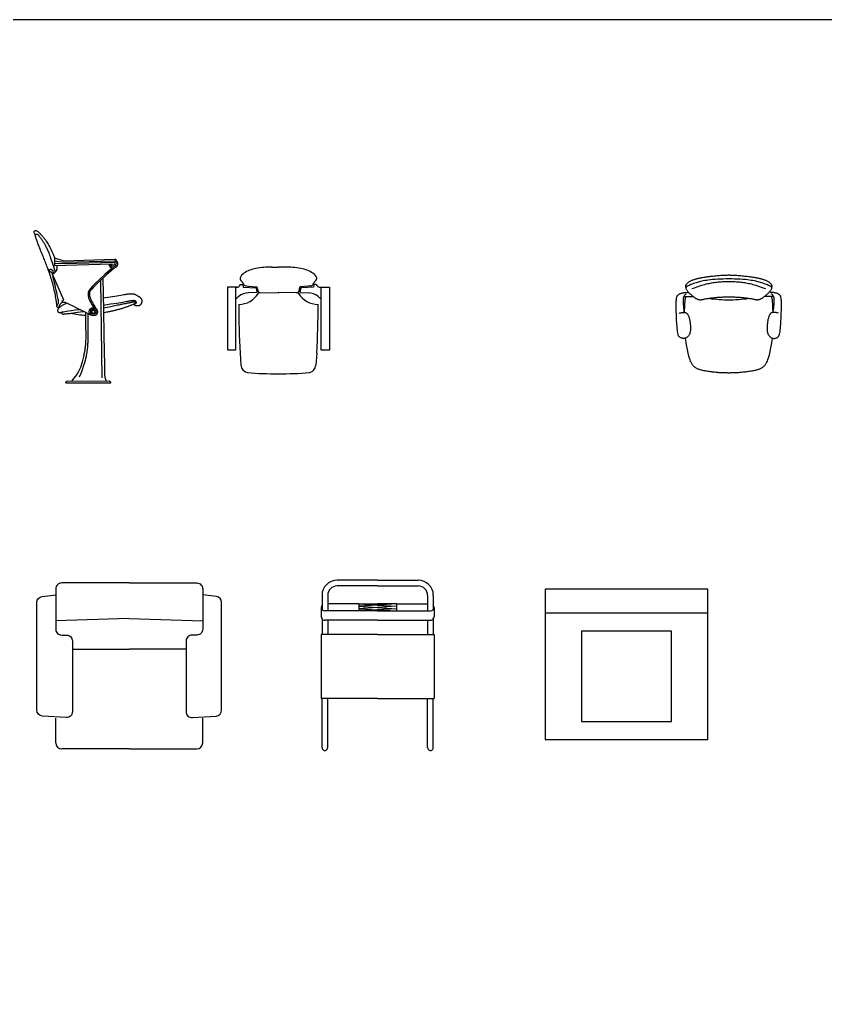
# Model space of a CAD drawing. Header units: millimetres. Extents: x 2198.5 to 2287.8, y 1208.8 to 1298.1.
# Drawn here: x 2210.66 to 2215.14, y 1224.3 to 1229.76 of the extents above; entities that cross this region are included whole.
import ezdxf

# ---------------------------------------------------------------- set-up
doc = ezdxf.new("R2010")
doc.units = ezdxf.units.MM
for name, color, linetype in [('10-EQUI-COCI', 7, 'Continuous'), ('10-MUEBLES', 7, 'Continuous'), ('CAPA1', 1, 'Continuous')]:
    doc.layers.add(name, color=color, linetype=linetype)

# ---------------------------------------------------------------- blocks, each defined once
blk = doc.blocks.new('MHPLN051')
for p, q in [((0, -0.15), (-0.31, -0.16)), ((0, -0.15), (0.31, -0.16)), ((-0.24, -0.28), (0, -0.28)), ((0.24, -0.28), (0, -0.28)), ((-0.31, -0.675), (-0.31, -0.57)), ((0.31, -0.675), (0.31, -0.57)), ((0, -0.7), (-0.285, -0.7)), ((0, -0.7), (0.285, -0.7))]:
    blk.add_line(p, q)
for points in [[(0, 0), (-0.285, 0, 0.414214), (-0.31, -0.025), (-0.31, -0.195, 0.414214), (-0.285, -0.22), (-0.265, -0.22, -0.414214), (-0.24, -0.245), (-0.24, -0.5433, -0.433848), (-0.2667, -0.5682), (-0.3667, -0.5616, -0.394848), (-0.39, -0.5366), (-0.39, -0.0821, -0.378242), (-0.3681, -0.0573), (-0.31, -0.05)], [(0, 0), (0.285, 0, -0.414214), (0.31, -0.025), (0.31, -0.195, -0.414214), (0.285, -0.22), (0.265, -0.22, 0.414214), (0.24, -0.245), (0.24, -0.5433, 0.433848), (0.2667, -0.5682), (0.3667, -0.5616, 0.394848), (0.39, -0.5366), (0.39, -0.0821, 0.378242), (0.3681, -0.0573), (0.31, -0.05)]]:
    blk.add_lwpolyline(points, format="xyb")
for centre, start, end in [((-0.285, -0.675), 180, 270), ((0.285, -0.675), 270, 0)]:
    blk.add_arc(centre, 0.025, start, end)
blk = doc.blocks.new('EDPLS013')
at = {"color": 0, "linetype": 'ByBlock'}
for p, q in [((0.635, 0.6858), (0, 0.6858)), ((0, 0.6858), (0, 0)), ((0.1016, 0.6858), (0.1016, 0)), ((0.635, 0), (0.635, 0.6858)), ((0.1778, 0.5334), (0.1778, 0.1524)), ((0.5588, 0.5334), (0.1778, 0.5334)), ((0.5588, 0.1524), (0.5588, 0.5334)), ((0.1778, 0.1524), (0.5588, 0.1524)), ((0, 0), (0.635, 0))]:
    blk.add_line(p, q, dxfattribs=at)
blk = doc.blocks.new('MHPLN048')
at = {"color": 0}
for p, q in [((0.0522, 0.235), (0.0941, 0.235)), ((0.0522, 0.2111), (0.0885, 0.2111)), ((0.0885, 0.0797), (0.0885, 0.2111)), ((0.0885, 0.2111), (0.1179, 0.2111)), ((0.0941, 0.235), (0.1124, 0.235)), ((0.1032, 0.2382), (0.1422, 0.2382)), ((0.1179, 0), (0.1179, 0.2235)), ((0.1513, 0.235), (0.2168, 0.235)), ((0.1569, 0.2111), (0.1569, 0.2235)), ((0.1569, 0), (0.1569, 0.2111)), ((0.1569, 0.2111), (0.2168, 0.2111)), ((0.2168, 0.2382), (0.4871, 0.2382)), ((0.2168, 0.235), (0.2168, 0.2382)), ((0.2168, 0.2111), (0.2168, 0.235)), ((0.2168, 0), (0.2168, 0.2111)), ((0.4871, 0.235), (0.4871, 0.2382)), ((0.6952, 0.235), (0.4871, 0.235)), ((0.4871, 0.2111), (0.4871, 0.235)), ((0.4871, 0), (0.4871, 0.2111)), ((0.6952, 0.2111), (0.4871, 0.2111)), ((-0.0116, 0), (-0.0116, 0.1713)), ((0.0123, 0), (0.0123, 0.1713)), ((0.0885, 0.0797), (0.0885, 0)), ((0.0885, 0.0797), (0.0934, 0)), ((0.0885, 0.0797), (0.1179, 0.0797)), ((0.0934, 0), (0.0983, 0.0797)), ((0.0983, 0.0797), (0.1033, 0)), ((0.1033, 0), (0.1084, 0.0797)), ((0.1084, 0.0797), (0.1132, 0)), ((0.1132, 0), (0.1179, 0.0797)), ((-0.0116, 0), (-0.0116, -0.1713)), ((0.0123, 0), (0.0123, -0.1713)), ((0.0885, -0.0797), (0.0934, 0)), ((0.0885, -0.0797), (0.0885, 0)), ((0.0934, 0), (0.0983, -0.0797)), ((0.0983, -0.0797), (0.1033, 0)), ((0.1033, 0), (0.1084, -0.0797)), ((0.1084, -0.0797), (0.1132, 0)), ((0.1132, 0), (0.1179, -0.0797)), ((0.1569, 0), (0.1569, -0.2111)), ((0.2168, 0), (0.2168, -0.2111)), ((0.4871, 0), (0.4871, -0.2111)), ((0.1179, 0), (0.1179, -0.2235)), ((0.0885, -0.0797), (0.1179, -0.0797)), ((0.0885, -0.0797), (0.0885, -0.2111)), ((0.0522, -0.2111), (0.0885, -0.2111)), ((0.0522, -0.235), (0.0941, -0.235)), ((0.0885, -0.2111), (0.1179, -0.2111)), ((0.0941, -0.235), (0.1124, -0.235)), ((0.1032, -0.2382), (0.1422, -0.2382)), ((0.1513, -0.235), (0.2168, -0.235)), ((0.1569, -0.2111), (0.1569, -0.2235)), ((0.1569, -0.2111), (0.2168, -0.2111)), ((0.2168, -0.2111), (0.2168, -0.235)), ((0.2168, -0.235), (0.2168, -0.2382)), ((0.2168, -0.2382), (0.4871, -0.2382)), ((0.4871, -0.2111), (0.4871, -0.235)), ((0.6952, -0.2111), (0.4871, -0.2111)), ((0.4871, -0.235), (0.4871, -0.2382)), ((0.6952, -0.235), (0.4871, -0.235))]:
    blk.add_line(p, q, dxfattribs=at)
for centre, radius, start, end in [((0.0522, 0.1713), 0.0637, 90, 180), ((0.0522, 0.1713), 0.0398, 90, 180), ((0.1032, 0.2235), 0.0147, 90, 128.4704), ((0.1032, 0.2235), 0.0147, 360, 90), ((0.1422, 0.2235), 0.0147, 51.5296, 90), ((0.1422, 0.2235), 0.0147, 360, 51.5296), ((0.6952, 0.2231), 0.0119, 270, 90), ((0.0522, -0.1713), 0.0637, 180, 270), ((0.0522, -0.1713), 0.0398, 180, 270), ((0.1032, -0.2235), 0.0147, 231.5296, 270), ((0.1032, -0.2235), 0.0147, 270, 0), ((0.1422, -0.2235), 0.0147, 270, 308.4704), ((0.1422, -0.2235), 0.0147, 308.4704, 0), ((0.6952, -0.2231), 0.0119, 270, 90)]:
    blk.add_arc(centre, radius, start, end, dxfattribs=at)
blk = doc.blocks.new('257B')
at = {"layer": 'CAPA1', "color": 7}
for p, q in [((-0.01, -34.83), (0, 0)), ((0, 0), (4.71, 0)), ((4.71, 0), (4.71, -34.83)), ((4.71, -34.83), (-0.01, -34.83))]:
    blk.add_line(p, q, dxfattribs=at)
blk = doc.blocks.new('A$C6F8367C4')
for p, q in [((-24.31, 14.08), (-20.68, 14.08)), ((-17.05, 14.08), (-20.68, 14.08)), ((-49.05, 3.01), (-49.05, -31.81)), ((-44.33, 3.01), (-49.05, 3.01)), ((-44.32, -31.81), (-44.33, 3.01)), ((-43.83, 3.01), (-44.33, 2.98)), ((-41.71, 4.48), (-40.37, 4.55)), ((-40.37, 4.55), (-40.19, 2.97)), ((-40.19, 2.97), (-33.06, 2.6)), ((-38.36, 3.76), (-37.22, 3.64)), ((-32.65, 0.16), (-37.26, -0.12)), ((-37.22, 3.64), (-32.84, 3.2)), ((-33.06, 2.6), (-32.65, 0.16)), ((-32.94, 1.94), (-32.18, 1.94)), ((-32.82, 1.16), (-32.03, 1.16)), ((-32.22, 2.16), (-32.08, 1.41)), ((-32.08, 1.41), (-31.92, 0.72)), ((-30.73, -0.11), (-20.48, 0.04)), ((-10.64, -0.11), (-20.89, 0.04)), ((-9.28, 1.41), (-9.44, 0.72)), ((-8.55, 1.16), (-9.34, 1.16)), ((-9.14, 2.16), (-9.28, 1.41)), ((-8.43, 1.94), (-9.19, 1.94)), ((-8.31, 2.6), (-8.72, 0.16)), ((-8.72, 0.16), (-4.11, -0.12)), ((-4.14, 3.64), (-8.53, 3.2)), ((-1.18, 2.97), (-8.31, 2.6)), ((-3.01, 3.76), (-4.14, 3.64)), ((-1, 4.55), (-1.18, 2.97)), ((0.34, 4.48), (-1, 4.55)), ((2.46, 3.01), (2.97, 2.98)), ((-49.05, -31.81), (-44.32, -31.81)), ((-41.92, -33.57), (-41.52, -40.34)), ((0.56, -33.57), (0.15, -40.34))]:
    blk.add_line(p, q)
for centre, radius, start, end in [((-30.37, -3.66), 17.25, 99.4024, 123.5003), ((-25.71, -23.7), 37.81, 87.8899, 101.41), ((-15.66, -23.7), 37.81, 78.59, 92.1101), ((-11, -3.66), 17.25, 56.4997, 80.5976), ((-40.79, 7.87), 1.21, 163.7147, 205.731), ((-37.02, 6.29), 5.29, 122.6299, 158.673), ((-38.43, 9.18), 3.9, 207.9167, 229.179), ((-43.06, 4), 3.04, 22.8725, 46.8143), ((-4.35, 6.29), 5.29, 21.327, 57.3701), ((1.69, 4), 3.04, 133.1857, 157.1275), ((-2.94, 9.18), 3.9, 310.821, 332.0833), ((-0.58, 7.87), 1.21, 334.269, 16.2853), ((-43.99, 5.52), 2.52, 271.9236, 335.2138), ((-35.39, 7.01), 5.2, 200.5642, 211.491), ((-39.04, 4.87), 0.972, 216.1648, 256.4476), ((-37.85, 9.25), 5.51, 255.0746, 264.6449), ((-32.93, 2.64), 0.562, 87.7773, 87.976), ((-32.93, 2.64), 0.562, 21.709, 80.7421), ((-35.37, 1.68), 3.18, 8.7044, 21.4915), ((-30.69, 1.23), 1.34, 202.61, 268.3163), ((-10.68, 1.23), 1.34, 271.6837, 337.39), ((-6, 1.68), 3.18, 158.5085, 171.2956), ((-8.44, 2.64), 0.562, 99.2579, 158.291), ((-8.44, 2.64), 0.562, 92.024, 92.2227), ((-3.52, 9.25), 5.51, 275.3551, 284.9254), ((-2.33, 4.87), 0.972, 283.5524, 323.8352), ((-5.98, 7.01), 5.2, 328.509, 339.4358), ((2.62, 5.52), 2.52, 204.7862, 268.0764), ((-37.16, -9.71), 9.4, 126.1366, 139.7223), ((-37.16, -8.79), 8.67, 90.6432, 129.7631), ((-42.83, 6.3), 12.85, 270.6707, 328.3507), ((-31.08, -1.12), 1.05, 78.6245, 140.0105), ((-10.28, -1.12), 1.05, 39.9895, 101.3755), ((1.46, 6.3), 12.85, 211.6493, 269.3293), ((-4.21, -8.79), 8.67, 50.2369, 89.3568), ((-4.21, -9.71), 9.4, 40.2777, 53.8634), ((289.58, -10.78), 332.28, 179.2702, 183.9323), ((-330.94, -10.78), 332.28, 356.0677, 0.7298), ((-37.05, -39.91), 4.49, 185.4855, 257.8002), ((-4.32, -39.91), 4.49, 282.1998, 354.5145), ((-22.47, 117.87), 162.92, 264.5291, 270.6273), ((-18.9, 117.87), 162.92, 269.3727, 275.4709)]:
    blk.add_arc(centre, radius, start, end)
blk.add_blockref('257B', (2.97, 2.98))

msp = doc.modelspace()

# ---------------------------------------------------------------- linework, layer by layer
at = {"color": 1}
msp.add_lwpolyline([(2200.4547, 1208.7559), (2230.1547, 1208.7559), (2230.1547, 1229.7559), (2200.4547, 1229.7559)], close=True, dxfattribs=at)
at = {"linetype": 'Continuous'}
for points in [[(2210.7477, 1228.5638), (2210.7457, 1228.5669), (2210.7442, 1228.5697), (2210.7431, 1228.5721), (2210.7424, 1228.5741), (2210.7421, 1228.5759), (2210.742, 1228.5775), (2210.7421, 1228.5788), (2210.7425, 1228.58), (2210.7429, 1228.5811), (2210.7435, 1228.5821), (2210.7443, 1228.583), (2210.7451, 1228.5837), (2210.7461, 1228.5843), (2210.7471, 1228.5847), (2210.7483, 1228.585), (2210.7496, 1228.5851), (2210.751, 1228.585), (2210.7526, 1228.5848), (2210.7543, 1228.5843), (2210.756, 1228.5835), (2210.758, 1228.5825), (2210.7601, 1228.5813), (2210.7623, 1228.5797), (2210.7647, 1228.5778), (2210.7673, 1228.5756), (2210.77, 1228.5731), (2210.7728, 1228.5704), (2210.7757, 1228.5674), (2210.7787, 1228.5643), (2210.7817, 1228.561), (2210.7848, 1228.5577), (2210.7878, 1228.5543), (2210.7908, 1228.5508), (2210.7938, 1228.5473), (2210.7968, 1228.5436), (2210.7999, 1228.5398), (2210.803, 1228.5357), (2210.8062, 1228.5314), (2210.8095, 1228.5268), (2210.8129, 1228.5217), (2210.8165, 1228.5162), (2210.8203, 1228.5099), (2210.8246, 1228.5024), (2210.8293, 1228.4934), (2210.8345, 1228.4825), (2210.8405, 1228.4693), (2210.8473, 1228.4534), (2210.8549, 1228.4345)], [(2210.8681, 1228.1706), (2210.8677, 1228.1767), (2210.867, 1228.1839), (2210.866, 1228.1919), (2210.8647, 1228.2005), (2210.8633, 1228.2096), (2210.8616, 1228.219), (2210.8598, 1228.2285), (2210.858, 1228.238), (2210.856, 1228.2473), (2210.854, 1228.2563), (2210.852, 1228.2653), (2210.8498, 1228.2741), (2210.8476, 1228.2829), (2210.8452, 1228.2916), (2210.8427, 1228.3004), (2210.8401, 1228.3093), (2210.8373, 1228.3182), (2210.8344, 1228.3272), (2210.8315, 1228.3362), (2210.8284, 1228.3451), (2210.8253, 1228.3539), (2210.8222, 1228.3626), (2210.8192, 1228.3711), (2210.8161, 1228.3794), (2210.8131, 1228.3873), (2210.8102, 1228.395), (2210.8073, 1228.4025), (2210.8045, 1228.4097), (2210.8017, 1228.4168), (2210.7989, 1228.4237), (2210.7962, 1228.4306), (2210.7935, 1228.4374), (2210.7907, 1228.4441), (2210.788, 1228.4508), (2210.7853, 1228.4575), (2210.7826, 1228.4641), (2210.78, 1228.4707), (2210.7773, 1228.4772), (2210.7748, 1228.4837), (2210.7722, 1228.4901), (2210.7697, 1228.4965), (2210.7673, 1228.5027), (2210.765, 1228.5088), (2210.7628, 1228.5146), (2210.7607, 1228.5202), (2210.7588, 1228.5255), (2210.757, 1228.5304), (2210.7554, 1228.5348), (2210.7541, 1228.5388), (2210.7529, 1228.5424), (2210.7519, 1228.5455), (2210.751, 1228.5482), (2210.7503, 1228.5506), (2210.7497, 1228.5527), (2210.7492, 1228.5545), (2210.7488, 1228.5561), (2210.7484, 1228.5574), (2210.7481, 1228.5586), (2210.7479, 1228.5596), (2210.7477, 1228.5605), (2210.7476, 1228.5612), (2210.7476, 1228.5619), (2210.7477, 1228.5624), (2210.7478, 1228.5629), (2210.748, 1228.5633), (2210.7482, 1228.5636), (2210.7486, 1228.564), (2210.7489, 1228.5642), (2210.7494, 1228.5645), (2210.7499, 1228.5647), (2210.7504, 1228.5649), (2210.751, 1228.5651), (2210.7517, 1228.5652), (2210.7524, 1228.5654), (2210.7531, 1228.5655), (2210.7539, 1228.5656), (2210.7546, 1228.5656), (2210.7555, 1228.5656), (2210.7563, 1228.5655), (2210.7571, 1228.5654), (2210.758, 1228.5652), (2210.7589, 1228.5649), (2210.7598, 1228.5645), (2210.7607, 1228.564), (2210.7616, 1228.5634), (2210.7626, 1228.5627), (2210.7636, 1228.5619), (2210.7646, 1228.5609), (2210.7657, 1228.5597), (2210.7668, 1228.5584), (2210.768, 1228.5569), (2210.7693, 1228.5553), (2210.7707, 1228.5534), (2210.7722, 1228.5515), (2210.7738, 1228.5493), (2210.7755, 1228.547), (2210.7774, 1228.5444), (2210.7795, 1228.5417), (2210.7816, 1228.5388), (2210.7839, 1228.5357), (2210.7862, 1228.5325), (2210.7886, 1228.529), (2210.791, 1228.5254), (2210.7934, 1228.5215), (2210.7959, 1228.5175), (2210.7983, 1228.5133), (2210.8007, 1228.5089), (2210.8031, 1228.5045), (2210.8054, 1228.4999), (2210.8078, 1228.4953), (2210.81, 1228.4907), (2210.8123, 1228.4861), (2210.8145, 1228.4815), (2210.8166, 1228.4768), (2210.8188, 1228.472), (2210.821, 1228.4668), (2210.8233, 1228.4612), (2210.8257, 1228.4552), (2210.8282, 1228.4484), (2210.8308, 1228.441), (2210.8336, 1228.4327), (2210.8367, 1228.4236), (2210.8399, 1228.4137), (2210.8433, 1228.4031), (2210.8469, 1228.3919), (2210.8507, 1228.38), (2210.8547, 1228.3676), (2210.8589, 1228.3546)], [(2210.8549, 1228.4345), (2210.9068, 1228.4164), (2211.1895, 1228.4257)], [(2210.8549, 1228.4345), (2210.8557, 1228.3906), (2211.1723, 1228.4009)], [(2210.8552, 1228.4169), (2210.9084, 1228.4099), (2211.1876, 1228.4179)], [(2211.0578, 1228.1158), (2211.0135, 1228.1378), (2210.9799, 1228.1544), (2210.9553, 1228.1665), (2210.9383, 1228.1748), (2210.9274, 1228.1801), (2210.921, 1228.183), (2210.9177, 1228.1844), (2210.9159, 1228.185), (2210.9143, 1228.1854), (2210.9128, 1228.1858), (2210.9113, 1228.1861), (2210.9098, 1228.1864), (2210.9084, 1228.1865), (2210.9069, 1228.1866), (2210.9055, 1228.1867), (2210.9041, 1228.1867), (2210.9027, 1228.1866), (2210.9013, 1228.1864), (2210.9, 1228.1861), (2210.8986, 1228.1857), (2210.8973, 1228.1853), (2210.896, 1228.1847), (2210.8947, 1228.184), (2210.8934, 1228.1832), (2210.8921, 1228.1822), (2210.8908, 1228.1812), (2210.8895, 1228.18), (2210.8883, 1228.1788), (2210.8872, 1228.1775), (2210.8861, 1228.1761), (2210.8851, 1228.1747), (2210.8842, 1228.1733), (2210.8835, 1228.1718), (2210.8828, 1228.1703), (2210.8823, 1228.1688), (2210.8818, 1228.1674), (2210.8813, 1228.166), (2210.8809, 1228.1647), (2210.8805, 1228.1634), (2210.88, 1228.1624), (2210.8795, 1228.1614), (2210.879, 1228.1606), (2210.8784, 1228.1599), (2210.8778, 1228.1593), (2210.8772, 1228.1589), (2210.8765, 1228.1586), (2210.8758, 1228.1584), (2210.8751, 1228.1584), (2210.8743, 1228.1584), (2210.8736, 1228.1586), (2210.8728, 1228.1589), (2210.8721, 1228.1593), (2210.8714, 1228.1598), (2210.8708, 1228.1604), (2210.8702, 1228.161), (2210.8698, 1228.1618), (2210.8694, 1228.1627), (2210.8691, 1228.1636), (2210.869, 1228.1646), (2210.8689, 1228.1656), (2210.8689, 1228.1667), (2210.869, 1228.1678), (2210.8693, 1228.1689), (2210.8696, 1228.17), (2210.87, 1228.171), (2210.8704, 1228.172), (2210.871, 1228.173), (2210.8716, 1228.174), (2210.8722, 1228.1749), (2210.8728, 1228.1759), (2210.8734, 1228.1768), (2210.874, 1228.1776), (2210.8746, 1228.1785), (2210.8751, 1228.1794), (2210.8756, 1228.1803), (2210.8761, 1228.1812), (2210.8765, 1228.1822), (2210.8769, 1228.1833), (2210.8772, 1228.1844), (2210.8774, 1228.1857), (2210.8776, 1228.1871), (2210.8776, 1228.1889), (2210.8775, 1228.1912), (2210.8772, 1228.1944), (2210.8766, 1228.1986), (2210.8756, 1228.2041), (2210.8742, 1228.2111), (2210.8724, 1228.2197), (2210.8701, 1228.2302), (2210.8674, 1228.2422), (2210.8645, 1228.255), (2210.8614, 1228.2683), (2210.8584, 1228.2816), (2210.8554, 1228.2943), (2210.8527, 1228.3059), (2210.8503, 1228.316), (2210.8484, 1228.3242), (2210.8469, 1228.3305), (2210.8457, 1228.3353), (2210.8449, 1228.3388), (2210.8443, 1228.3412), (2210.8439, 1228.3429), (2210.8436, 1228.3439), (2210.8434, 1228.3447), (2210.8433, 1228.3453), (2210.8431, 1228.346), (2210.8429, 1228.3465), (2210.8428, 1228.347), (2210.8426, 1228.3475), (2210.8425, 1228.348), (2210.8423, 1228.3483), (2210.8421, 1228.3487), (2210.842, 1228.3491), (2210.8418, 1228.3494), (2210.8416, 1228.3497), (2210.8413, 1228.35), (2210.8411, 1228.3502), (2210.8408, 1228.3505), (2210.8404, 1228.3509), (2210.84, 1228.3512), (2210.8395, 1228.3516), (2210.839, 1228.352), (2210.8384, 1228.3524), (2210.8378, 1228.3528), (2210.8372, 1228.3532), (2210.8365, 1228.3536), (2210.8357, 1228.3541), (2210.835, 1228.3545), (2210.8342, 1228.3549), (2210.8334, 1228.3553), (2210.8326, 1228.3556), (2210.8318, 1228.356), (2210.8311, 1228.3564), (2210.8304, 1228.3569), (2210.8297, 1228.3573), (2210.8291, 1228.3578), (2210.8285, 1228.3584), (2210.8281, 1228.359), (2210.8277, 1228.3596), (2210.8274, 1228.3602), (2210.8271, 1228.3609), (2210.8269, 1228.3616), (2210.8267, 1228.3623), (2210.8266, 1228.363), (2210.8265, 1228.3637), (2210.8265, 1228.3643), (2210.8265, 1228.365), (2210.8266, 1228.3656), (2210.8267, 1228.3663), (2210.827, 1228.3669), (2210.8273, 1228.3674), (2210.8277, 1228.368), (2210.8281, 1228.3685), (2210.8287, 1228.3689), (2210.8294, 1228.3693), (2210.8301, 1228.3697), (2210.8309, 1228.37), (2210.8317, 1228.3702), (2210.8326, 1228.3703), (2210.8335, 1228.3703), (2210.8345, 1228.3703), (2210.8355, 1228.3701), (2210.8365, 1228.3699), (2210.8376, 1228.3695), (2210.8386, 1228.3691), (2210.8397, 1228.3685), (2210.8408, 1228.3678), (2210.8419, 1228.367), (2210.843, 1228.366), (2210.844, 1228.3648), (2210.845, 1228.3632), (2210.8458, 1228.3612), (2210.8465, 1228.3585), (2210.847, 1228.3552), (2210.8473, 1228.3511), (2210.8473, 1228.346)], [(2210.8441, 1228.3437), (2210.8462, 1228.3448), (2210.8481, 1228.3459), (2210.85, 1228.3471), (2210.8518, 1228.3483), (2210.8535, 1228.3496), (2210.8552, 1228.3509), (2210.8567, 1228.3522), (2210.8582, 1228.3535), (2210.8597, 1228.3549), (2210.861, 1228.3563), (2210.8623, 1228.3578), (2210.8635, 1228.3593), (2210.8646, 1228.3609), (2210.8657, 1228.3626), (2210.8666, 1228.3644), (2210.8675, 1228.3663), (2210.8683, 1228.3684), (2210.8689, 1228.3707), (2210.8694, 1228.3732), (2210.8697, 1228.376), (2210.8698, 1228.3792), (2210.8697, 1228.3827), (2210.8694, 1228.3866), (2210.8688, 1228.391)], [(2210.8555, 1228.4038), (2210.9092, 1228.4016), (2211.1838, 1228.4107)], [(2211.1746, 1228.3774), (2211.1344, 1228.3408), (2211.1037, 1228.3123), (2211.0811, 1228.2908), (2211.0652, 1228.2751), (2211.0548, 1228.264), (2211.0487, 1228.2564), (2211.0454, 1228.251), (2211.0437, 1228.2469), (2211.0426, 1228.2429), (2211.0418, 1228.2389), (2211.0413, 1228.2348), (2211.0412, 1228.2305), (2211.0415, 1228.2261), (2211.0421, 1228.2214), (2211.0432, 1228.2165), (2211.0447, 1228.2113), (2211.0466, 1228.2057), (2211.0491, 1228.1998), (2211.0519, 1228.1935), (2211.0552, 1228.1869), (2211.0589, 1228.1799), (2211.0631, 1228.1727), (2211.0677, 1228.1651), (2211.0728, 1228.1571)], [(2211.1858, 1228.3768), (2211.1441, 1228.3388), (2211.1122, 1228.3093), (2211.0888, 1228.2873), (2211.0725, 1228.2713), (2211.062, 1228.2603), (2211.0559, 1228.253), (2211.0528, 1228.2481), (2211.0513, 1228.2445), (2211.0503, 1228.2411), (2211.0496, 1228.2376), (2211.0492, 1228.234), (2211.0491, 1228.2302), (2211.0494, 1228.2263), (2211.05, 1228.2222), (2211.051, 1228.2177), (2211.0524, 1228.213), (2211.0543, 1228.2078), (2211.0566, 1228.2022), (2211.0596, 1228.196), (2211.0631, 1228.1892), (2211.0674, 1228.1815), (2211.0725, 1228.1729), (2211.0784, 1228.1633), (2211.0852, 1228.1526)], [(2210.9007, 1228.1866), (2210.8985, 1228.1958), (2210.9063, 1228.199), (2210.8441, 1228.3437)], [(2211.1099, 1228.308), (2211.1185, 1227.7673)], [(2211.1233, 1228.3202), (2211.1266, 1228.1418), (2211.129, 1228.0074), (2211.1309, 1227.9107), (2211.1322, 1227.8454), (2211.1331, 1227.8053), (2211.1337, 1227.784), (2211.1341, 1227.7752), (2211.1344, 1227.7727), (2211.1347, 1227.7712), (2211.1351, 1227.7697), (2211.1355, 1227.7681), (2211.1359, 1227.7665), (2211.1364, 1227.7649), (2211.137, 1227.7633), (2211.1376, 1227.7616), (2211.1383, 1227.76), (2211.139, 1227.7583), (2211.1398, 1227.7567), (2211.1406, 1227.7552), (2211.1413, 1227.7537), (2211.142, 1227.7525), (2211.1426, 1227.7514), (2211.1431, 1227.7506), (2211.1434, 1227.7501)], [(2211.1253, 1228.2111), (2211.1385, 1228.2133), (2211.1517, 1228.2154), (2211.1649, 1228.2176), (2211.1777, 1228.2197), (2211.1901, 1228.2217), (2211.2019, 1228.2237), (2211.2129, 1228.2255), (2211.2229, 1228.2271), (2211.2318, 1228.2286), (2211.2397, 1228.2298), (2211.2467, 1228.231), (2211.2529, 1228.2319), (2211.2584, 1228.2327), (2211.2632, 1228.2334), (2211.2677, 1228.2339), (2211.2717, 1228.2343), (2211.2755, 1228.2347), (2211.279, 1228.2348), (2211.2824, 1228.2349), (2211.2856, 1228.2348), (2211.2888, 1228.2345), (2211.2919, 1228.234), (2211.2949, 1228.2333), (2211.298, 1228.2324), (2211.3012, 1228.2313), (2211.3044, 1228.23), (2211.3075, 1228.2285), (2211.3107, 1228.2269), (2211.3137, 1228.2253), (2211.3167, 1228.2235), (2211.3195, 1228.2218), (2211.3221, 1228.2201), (2211.3245, 1228.2185), (2211.3267, 1228.2169), (2211.3287, 1228.2154), (2211.3305, 1228.2138), (2211.3321, 1228.2124), (2211.3336, 1228.2109), (2211.3349, 1228.2093), (2211.336, 1228.2078), (2211.3369, 1228.2062), (2211.3378, 1228.2046), (2211.3384, 1228.2029), (2211.339, 1228.2012), (2211.3394, 1228.1995), (2211.3397, 1228.1977), (2211.3399, 1228.1959), (2211.34, 1228.194), (2211.3399, 1228.1922), (2211.3398, 1228.1903), (2211.3395, 1228.1884), (2211.3392, 1228.1866), (2211.3388, 1228.1848), (2211.3382, 1228.183), (2211.3376, 1228.1813), (2211.3369, 1228.1796), (2211.3361, 1228.1781), (2211.3352, 1228.1766), (2211.3342, 1228.1752), (2211.3332, 1228.1739), (2211.332, 1228.1727), (2211.3308, 1228.1715), (2211.3294, 1228.1705), (2211.328, 1228.1696), (2211.3265, 1228.1687), (2211.3249, 1228.168), (2211.3232, 1228.1674), (2211.3214, 1228.1669), (2211.3194, 1228.1666), (2211.3173, 1228.1665), (2211.3151, 1228.1666), (2211.3127, 1228.1668), (2211.3102, 1228.1673), (2211.3076, 1228.168), (2211.3051, 1228.1688), (2211.3028, 1228.1697), (2211.3007, 1228.1707), (2211.299, 1228.1718), (2211.2978, 1228.1729), (2211.2972, 1228.174), (2211.2973, 1228.175), (2211.2979, 1228.176), (2211.299, 1228.177), (2211.3005, 1228.1779), (2211.3021, 1228.1788), (2211.3037, 1228.1796), (2211.3054, 1228.1805), (2211.3068, 1228.1813), (2211.3079, 1228.1821), (2211.3088, 1228.1829), (2211.3094, 1228.1837), (2211.3098, 1228.1845), (2211.31, 1228.1853), (2211.31, 1228.1861), (2211.31, 1228.1868), (2211.3098, 1228.1876), (2211.3095, 1228.1884), (2211.3092, 1228.1891), (2211.3088, 1228.1898), (2211.3084, 1228.1906), (2211.3078, 1228.1912), (2211.3072, 1228.1919), (2211.3065, 1228.1925), (2211.3057, 1228.1931), (2211.3048, 1228.1937), (2211.3038, 1228.1942), (2211.3027, 1228.1946), (2211.3015, 1228.195), (2211.3002, 1228.1954), (2211.2989, 1228.1957), (2211.2975, 1228.1959), (2211.296, 1228.1961), (2211.2944, 1228.1962), (2211.2927, 1228.1962), (2211.291, 1228.1962), (2211.2891, 1228.1961), (2211.2871, 1228.1959), (2211.2849, 1228.1957), (2211.2825, 1228.1954), (2211.2799, 1228.195), (2211.2771, 1228.1945), (2211.274, 1228.194), (2211.2705, 1228.1933), (2211.2663, 1228.1926), (2211.2615, 1228.1917), (2211.256, 1228.1906), (2211.2495, 1228.1895), (2211.242, 1228.1881), (2211.2334, 1228.1865), (2211.2234, 1228.1848), (2211.212, 1228.1829), (2211.1989, 1228.1807), (2211.1839, 1228.1784), (2211.1669, 1228.1758), (2211.1477, 1228.173), (2211.126, 1228.17)], [(2210.9245, 1228.182), (2210.9184, 1228.1794), (2210.9131, 1228.1771), (2210.9084, 1228.1749), (2210.9044, 1228.1729), (2210.9009, 1228.1711), (2210.8978, 1228.1694), (2210.8951, 1228.1677), (2210.8927, 1228.1662), (2210.8905, 1228.1647), (2210.8884, 1228.1632), (2210.8866, 1228.1618), (2210.8849, 1228.1604), (2210.8833, 1228.1591), (2210.8819, 1228.1578), (2210.8806, 1228.1566), (2210.8794, 1228.1554), (2210.8783, 1228.1543), (2210.8774, 1228.1531), (2210.8765, 1228.1521), (2210.8757, 1228.151), (2210.875, 1228.1499), (2210.8744, 1228.1489), (2210.8739, 1228.1479), (2210.8735, 1228.1469), (2210.8731, 1228.1458), (2210.8728, 1228.1448), (2210.8726, 1228.1438), (2210.8724, 1228.1428), (2210.8723, 1228.1418), (2210.8723, 1228.1408), (2210.8723, 1228.1399), (2210.8724, 1228.139), (2210.8726, 1228.1381), (2210.8728, 1228.1372), (2210.873, 1228.1365), (2210.8733, 1228.1357), (2210.8737, 1228.135), (2210.8741, 1228.1343), (2210.8745, 1228.1337), (2210.875, 1228.1332), (2210.8756, 1228.1327), (2210.8762, 1228.1322), (2210.8769, 1228.1318), (2210.8776, 1228.1314), (2210.8783, 1228.1311), (2210.8791, 1228.1308), (2210.8799, 1228.1306), (2210.8808, 1228.1305), (2210.8817, 1228.1304), (2210.8827, 1228.1303), (2210.8839, 1228.1304), (2210.8854, 1228.1305), (2210.8872, 1228.1308), (2210.8894, 1228.1312), (2210.8922, 1228.1317), (2210.8955, 1228.1324), (2210.8996, 1228.1333), (2210.9049, 1228.1344), (2210.912, 1228.1357), (2210.9214, 1228.1374), (2210.9337, 1228.1394), (2210.9494, 1228.1418), (2210.9691, 1228.1445), (2210.9934, 1228.1478)], [(2211.1268, 1228.1295), (2211.1339, 1228.1308), (2211.1404, 1228.1321), (2211.1463, 1228.1333), (2211.1518, 1228.1344), (2211.1568, 1228.1355), (2211.1615, 1228.1365), (2211.1659, 1228.1375), (2211.1702, 1228.1384), (2211.1744, 1228.1394), (2211.1785, 1228.1403), (2211.1826, 1228.1413), (2211.1866, 1228.1422), (2211.1907, 1228.1432), (2211.1948, 1228.1442), (2211.1989, 1228.1452), (2211.203, 1228.1462), (2211.2073, 1228.1473), (2211.2116, 1228.1485), (2211.216, 1228.1496), (2211.2205, 1228.1509), (2211.225, 1228.1522), (2211.2295, 1228.1535), (2211.2341, 1228.1549), (2211.2386, 1228.1563), (2211.2432, 1228.1578), (2211.2477, 1228.1594), (2211.2522, 1228.161), (2211.2567, 1228.1626), (2211.2612, 1228.1642), (2211.2656, 1228.1658), (2211.27, 1228.1675), (2211.2744, 1228.1691), (2211.2787, 1228.1707), (2211.2828, 1228.1722), (2211.2868, 1228.1737), (2211.2906, 1228.1752), (2211.294, 1228.1766), (2211.297, 1228.1778), (2211.2997, 1228.179), (2211.3018, 1228.1801), (2211.3034, 1228.181), (2211.3045, 1228.1818), (2211.3052, 1228.1825), (2211.3055, 1228.1831), (2211.3055, 1228.1837), (2211.3053, 1228.1842), (2211.3049, 1228.1846), (2211.3044, 1228.185), (2211.3038, 1228.1854), (2211.3033, 1228.1858), (2211.3026, 1228.1862), (2211.302, 1228.1865), (2211.3013, 1228.1868), (2211.3006, 1228.1871), (2211.2999, 1228.1873), (2211.2991, 1228.1875), (2211.2983, 1228.1877), (2211.2974, 1228.1878), (2211.2965, 1228.1879), (2211.2956, 1228.1879), (2211.2945, 1228.1879), (2211.2934, 1228.1879), (2211.2921, 1228.1877), (2211.2907, 1228.1876), (2211.2892, 1228.1873), (2211.2875, 1228.1871), (2211.2857, 1228.1867), (2211.2837, 1228.1863), (2211.2816, 1228.1859), (2211.2792, 1228.1854), (2211.2768, 1228.1849), (2211.2741, 1228.1844), (2211.2712, 1228.1838), (2211.2682, 1228.1831), (2211.2649, 1228.1825), (2211.2614, 1228.1818), (2211.2577, 1228.1811), (2211.2537, 1228.1803), (2211.2495, 1228.1794), (2211.2449, 1228.1786), (2211.2401, 1228.1776), (2211.235, 1228.1767), (2211.2295, 1228.1756), (2211.2238, 1228.1745), (2211.2178, 1228.1733), (2211.2116, 1228.172), (2211.205, 1228.1707), (2211.1982, 1228.1692), (2211.191, 1228.1677), (2211.1836, 1228.1661), (2211.1756, 1228.1644), (2211.1672, 1228.1625), (2211.1581, 1228.1606), (2211.1483, 1228.1586), (2211.1378, 1228.1564), (2211.1263, 1228.1542)], [(2210.893, 1228.1315), (2210.8939, 1228.129), (2210.8948, 1228.127), (2210.8958, 1228.1254), (2210.8967, 1228.1242), (2210.8978, 1228.1233), (2210.8989, 1228.1227), (2210.9002, 1228.1223), (2210.9017, 1228.1221), (2210.9034, 1228.122), (2210.9054, 1228.1219), (2210.9077, 1228.122), (2210.9104, 1228.1222), (2210.9137, 1228.1225), (2210.9175, 1228.1229), (2210.922, 1228.1234), (2210.9272, 1228.124), (2210.9332, 1228.1248), (2210.9403, 1228.1257), (2210.9485, 1228.1269), (2210.9583, 1228.1282), (2210.9696, 1228.1299), (2210.9828, 1228.1318), (2210.9981, 1228.1341), (2211.0156, 1228.1368)], [(2210.9464, 1228.1265), (2210.9559, 1228.1243), (2210.9657, 1228.1224), (2210.9758, 1228.1206), (2210.986, 1228.1191), (2210.9963, 1228.1178), (2211.0065, 1228.1168), (2211.0167, 1228.1161), (2211.0267, 1228.1156)], [(2211.0266, 1228.1313), (2211.0269, 1228.1058), (2211.0271, 1228.0841), (2211.0274, 1228.0657), (2211.0277, 1228.0502), (2211.028, 1228.037), (2211.0283, 1228.0258), (2211.0285, 1228.0159), (2211.0286, 1228.0069), (2211.0287, 1227.9985), (2211.0286, 1227.9905), (2211.0284, 1227.9829), (2211.0282, 1227.9757), (2211.0278, 1227.9687), (2211.0274, 1227.9621), (2211.027, 1227.9558), (2211.0264, 1227.9497), (2211.0258, 1227.9439), (2211.0252, 1227.9382), (2211.0245, 1227.9326), (2211.0237, 1227.9271), (2211.0229, 1227.9216), (2211.022, 1227.916), (2211.021, 1227.9103), (2211.0199, 1227.9045), (2211.0188, 1227.8984), (2211.0175, 1227.8921), (2211.0161, 1227.8855), (2211.0145, 1227.8784), (2211.0127, 1227.871), (2211.0106, 1227.8631), (2211.0082, 1227.8547), (2211.0055, 1227.8457), (2211.0024, 1227.836), (2210.9987, 1227.8258), (2210.994, 1227.8148), (2210.9882, 1227.8031), (2210.981, 1227.7906), (2210.972, 1227.7773), (2210.9611, 1227.7632), (2210.9512, 1227.7518)], [(2211.0404, 1228.1244), (2211.0403, 1228.1011), (2211.0403, 1228.0811), (2211.0404, 1228.064), (2211.0405, 1228.0494), (2211.0406, 1228.0368), (2211.0408, 1228.0259), (2211.0409, 1228.0162), (2211.0409, 1228.0074), (2211.0408, 1227.999), (2211.0407, 1227.9911), (2211.0405, 1227.9835), (2211.0403, 1227.9762), (2211.0399, 1227.9692), (2211.0395, 1227.9623), (2211.0391, 1227.9556), (2211.0386, 1227.949), (2211.0381, 1227.9424), (2211.0375, 1227.9358), (2211.0368, 1227.9292), (2211.036, 1227.9224), (2211.0352, 1227.9154), (2211.0342, 1227.9081), (2211.033, 1227.9005), (2211.0317, 1227.8925), (2211.0301, 1227.884), (2211.0281, 1227.8745), (2211.0254, 1227.8637), (2211.0218, 1227.8508), (2211.0169, 1227.8356), (2211.0106, 1227.8175), (2211.0027, 1227.796), (2210.9927, 1227.7706)], [(2210.918, 1227.7391), (2210.9179, 1227.7403), (2210.918, 1227.7416), (2210.9184, 1227.7429), (2210.9191, 1227.7444), (2210.9202, 1227.7461), (2210.9217, 1227.7479), (2210.9236, 1227.7498), (2210.9261, 1227.752)], [(2210.918, 1227.7391), (2211.1684, 1227.7392)], [(2210.9261, 1227.752), (2211.1612, 1227.75)], [(2211.1684, 1227.7392), (2211.1684, 1227.7404), (2211.168, 1227.7416), (2211.1675, 1227.7429), (2211.1666, 1227.7443), (2211.1655, 1227.7457), (2211.1643, 1227.7471), (2211.1628, 1227.7486), (2211.1612, 1227.75)]]:
    msp.add_lwpolyline(points, dxfattribs=at)
msp.add_lwpolyline([(2214.4132, 1228.2109), (2214.4152, 1228.2096), (2214.4171, 1228.2085), (2214.419, 1228.2074), (2214.421, 1228.2064), (2214.4229, 1228.2054), (2214.4249, 1228.2046), (2214.427, 1228.2038), (2214.429, 1228.2032), (2214.4312, 1228.2026), (2214.4334, 1228.2021), (2214.4356, 1228.2018), (2214.438, 1228.2016), (2214.4404, 1228.2015), (2214.4428, 1228.2015), (2214.4454, 1228.2016), (2214.448, 1228.2019), (2214.4507, 1228.2023), (2214.4534, 1228.2028), (2214.4564, 1228.2034), (2214.4595, 1228.2041), (2214.4629, 1228.2049), (2214.4666, 1228.2057), (2214.4706, 1228.2065), (2214.4749, 1228.2073), (2214.4797, 1228.2081), (2214.4847, 1228.2089), (2214.4901, 1228.2097), (2214.4957, 1228.2104), (2214.5015, 1228.2112), (2214.5073, 1228.2118), (2214.5132, 1228.2125), (2214.5191, 1228.2131), (2214.525, 1228.2137), (2214.5307, 1228.2142), (2214.5364, 1228.2147), (2214.542, 1228.2151), (2214.5474, 1228.2155), (2214.5528, 1228.2158), (2214.558, 1228.2161), (2214.563, 1228.2164), (2214.5679, 1228.2166), (2214.5727, 1228.2168), (2214.5773, 1228.217), (2214.5818, 1228.2171), (2214.5863, 1228.2172), (2214.5907, 1228.2173), (2214.5951, 1228.2173), (2214.5994, 1228.2173), (2214.6038, 1228.2173), (2214.6081, 1228.2173), (2214.6126, 1228.2172), (2214.617, 1228.2171), (2214.6216, 1228.217), (2214.6262, 1228.2168), (2214.631, 1228.2166), (2214.6359, 1228.2164), (2214.6409, 1228.2161), (2214.6461, 1228.2158), (2214.6514, 1228.2155), (2214.6569, 1228.2151), (2214.6624, 1228.2147), (2214.6681, 1228.2142), (2214.6739, 1228.2137), (2214.6797, 1228.2131), (2214.6856, 1228.2125), (2214.6915, 1228.2118), (2214.6974, 1228.2112), (2214.7032, 1228.2104), (2214.7088, 1228.2097), (2214.7141, 1228.2089), (2214.7192, 1228.2081), (2214.7239, 1228.2073), (2214.7283, 1228.2065), (2214.7323, 1228.2057), (2214.7359, 1228.2049), (2214.7393, 1228.2041), (2214.7425, 1228.2034), (2214.7454, 1228.2028), (2214.7482, 1228.2023), (2214.7509, 1228.2019), (2214.7535, 1228.2016), (2214.756, 1228.2015), (2214.7585, 1228.2015), (2214.7609, 1228.2016), (2214.7632, 1228.2018), (2214.7655, 1228.2021), (2214.7677, 1228.2026), (2214.7698, 1228.2032), (2214.7719, 1228.2038), (2214.7739, 1228.2046), (2214.7759, 1228.2054), (2214.7779, 1228.2064), (2214.7798, 1228.2074), (2214.7818, 1228.2085), (2214.7837, 1228.2096), (2214.7856, 1228.2109), (2214.7876, 1228.2122), (2214.7896, 1228.2136), (2214.7917, 1228.2151), (2214.7939, 1228.2167), (2214.7963, 1228.2185), (2214.7988, 1228.2205), (2214.8014, 1228.2226), (2214.8043, 1228.225), (2214.8074, 1228.2276), (2214.8107, 1228.2304), (2214.814, 1228.2333), (2214.8173, 1228.2364), (2214.8206, 1228.2395), (2214.8237, 1228.2427), (2214.8267, 1228.2459), (2214.8293, 1228.249), (2214.8315, 1228.2521), (2214.8334, 1228.2551), (2214.835, 1228.258), (2214.8364, 1228.2608), (2214.8374, 1228.2636), (2214.8382, 1228.2662), (2214.8388, 1228.2687), (2214.8392, 1228.2711), (2214.8395, 1228.2733), (2214.8395, 1228.2755), (2214.8394, 1228.2776), (2214.839, 1228.2796), (2214.8384, 1228.2816), (2214.8375, 1228.2836), (2214.8363, 1228.2856), (2214.8348, 1228.2877), (2214.8329, 1228.2898), (2214.8307, 1228.2919), (2214.8282, 1228.2941), (2214.8255, 1228.2962), (2214.8226, 1228.2983), (2214.8195, 1228.3004), (2214.8163, 1228.3023), (2214.813, 1228.3041), (2214.8096, 1228.3058), (2214.8062, 1228.3074), (2214.8027, 1228.3088), (2214.7992, 1228.3102), (2214.7957, 1228.3114), (2214.792, 1228.3126), (2214.7884, 1228.3138), (2214.7847, 1228.3148), (2214.7809, 1228.3159), (2214.777, 1228.3169), (2214.7731, 1228.318), (2214.769, 1228.3189), (2214.7647, 1228.3199), (2214.7603, 1228.3209), (2214.7557, 1228.3218), (2214.7508, 1228.3227), (2214.7456, 1228.3236), (2214.7402, 1228.3244), (2214.7345, 1228.3253), (2214.7286, 1228.3261), (2214.7224, 1228.327), (2214.7159, 1228.3278), (2214.7092, 1228.3286), (2214.7022, 1228.3295), (2214.6951, 1228.3303), (2214.6877, 1228.3311), (2214.6802, 1228.3319), (2214.6728, 1228.3327), (2214.6654, 1228.3334), (2214.6581, 1228.3341), (2214.651, 1228.3347), (2214.6443, 1228.3352), (2214.6378, 1228.3356), (2214.6317, 1228.336), (2214.6259, 1228.3363), (2214.6203, 1228.3365), (2214.6149, 1228.3366), (2214.6096, 1228.3367), (2214.6045, 1228.3368), (2214.5993, 1228.3368), (2214.5942, 1228.3368), (2214.5891, 1228.3367), (2214.5838, 1228.3366), (2214.5784, 1228.3365), (2214.5728, 1228.3363), (2214.567, 1228.336), (2214.561, 1228.3356), (2214.5546, 1228.3352), (2214.5478, 1228.3347), (2214.5408, 1228.3341), (2214.5335, 1228.3334), (2214.5261, 1228.3327), (2214.5186, 1228.3319), (2214.5112, 1228.3311), (2214.5038, 1228.3303), (2214.4966, 1228.3295), (2214.4897, 1228.3286), (2214.483, 1228.3278), (2214.4765, 1228.327), (2214.4703, 1228.3261), (2214.4644, 1228.3253), (2214.4587, 1228.3244), (2214.4533, 1228.3236), (2214.4481, 1228.3227), (2214.4432, 1228.3218), (2214.4386, 1228.3209), (2214.4341, 1228.3199), (2214.4299, 1228.3189), (2214.4258, 1228.318), (2214.4218, 1228.3169), (2214.418, 1228.3159), (2214.4142, 1228.3148), (2214.4105, 1228.3138), (2214.4068, 1228.3126), (2214.4032, 1228.3114), (2214.3996, 1228.3102), (2214.3961, 1228.3088), (2214.3927, 1228.3074), (2214.3893, 1228.3058), (2214.3859, 1228.3041), (2214.3826, 1228.3023), (2214.3794, 1228.3004), (2214.3763, 1228.2983), (2214.3734, 1228.2962), (2214.3706, 1228.2941), (2214.3682, 1228.2919), (2214.366, 1228.2898), (2214.3641, 1228.2877), (2214.3625, 1228.2856), (2214.3613, 1228.2836), (2214.3604, 1228.2816), (2214.3598, 1228.2796), (2214.3595, 1228.2776), (2214.3593, 1228.2755), (2214.3594, 1228.2733), (2214.3596, 1228.2711), (2214.3601, 1228.2687), (2214.3607, 1228.2662), (2214.3615, 1228.2636), (2214.3625, 1228.2608), (2214.3638, 1228.258), (2214.3654, 1228.2551), (2214.3673, 1228.2521), (2214.3696, 1228.249), (2214.3722, 1228.2459), (2214.3751, 1228.2427), (2214.3782, 1228.2395), (2214.3815, 1228.2364), (2214.3849, 1228.2333), (2214.3882, 1228.2304), (2214.3915, 1228.2276), (2214.3945, 1228.225), (2214.3974, 1228.2226), (2214.4001, 1228.2205), (2214.4026, 1228.2185), (2214.4049, 1228.2167), (2214.4071, 1228.2151), (2214.4092, 1228.2136), (2214.4113, 1228.2122)], close=True)
for points in [[(2214.8388, 1228.2708), (2214.8284, 1228.2764), (2214.8189, 1228.2811), (2214.8102, 1228.285), (2214.8022, 1228.2883), (2214.7948, 1228.2911), (2214.7878, 1228.2934), (2214.7812, 1228.2954), (2214.7748, 1228.2973), (2214.7686, 1228.2991), (2214.7623, 1228.3009), (2214.7558, 1228.3026), (2214.7489, 1228.3043), (2214.7414, 1228.3059), (2214.7333, 1228.3074), (2214.7241, 1228.3088), (2214.7139, 1228.3102), (2214.7025, 1228.3115), (2214.69, 1228.3127), (2214.6766, 1228.3138), (2214.6623, 1228.3148), (2214.6474, 1228.3155), (2214.6319, 1228.3161), (2214.6162, 1228.3165), (2214.6002, 1228.3166), (2214.5842, 1228.3165), (2214.5684, 1228.3161), (2214.5528, 1228.3155), (2214.5377, 1228.3148), (2214.5232, 1228.3138), (2214.5096, 1228.3127), (2214.4969, 1228.3115), (2214.4853, 1228.3102), (2214.475, 1228.3088), (2214.4658, 1228.3074), (2214.4575, 1228.3059), (2214.45, 1228.3043), (2214.4431, 1228.3026), (2214.4366, 1228.3009), (2214.4303, 1228.2991), (2214.4241, 1228.2973), (2214.4177, 1228.2954), (2214.4111, 1228.2934), (2214.4041, 1228.2911), (2214.3967, 1228.2883), (2214.3887, 1228.285), (2214.38, 1228.2811), (2214.3705, 1228.2764), (2214.36, 1228.2708)], [(2214.3963, 1228.2631), (2214.408, 1228.2676), (2214.419, 1228.2717), (2214.4295, 1228.2753), (2214.4394, 1228.2786), (2214.4488, 1228.2816), (2214.4578, 1228.2842), (2214.4663, 1228.2866), (2214.4744, 1228.2887), (2214.4822, 1228.2906), (2214.4897, 1228.2923), (2214.497, 1228.2938), (2214.5041, 1228.2951), (2214.5112, 1228.2963), (2214.5184, 1228.2974), (2214.5256, 1228.2983), (2214.5331, 1228.2992), (2214.5408, 1228.3), (2214.5487, 1228.3007), (2214.5569, 1228.3014), (2214.5652, 1228.3019), (2214.5736, 1228.3023), (2214.5822, 1228.3027), (2214.5908, 1228.3029), (2214.5994, 1228.3029), (2214.6081, 1228.3029), (2214.6167, 1228.3027), (2214.6252, 1228.3023), (2214.6337, 1228.3019), (2214.642, 1228.3014), (2214.6501, 1228.3007), (2214.6581, 1228.3), (2214.6658, 1228.2992), (2214.6732, 1228.2983), (2214.6805, 1228.2974), (2214.6876, 1228.2963), (2214.6948, 1228.2951), (2214.7019, 1228.2938), (2214.7092, 1228.2923), (2214.7167, 1228.2906), (2214.7245, 1228.2887), (2214.7326, 1228.2866), (2214.7411, 1228.2842), (2214.75, 1228.2816), (2214.7594, 1228.2786), (2214.7694, 1228.2753), (2214.7798, 1228.2717), (2214.7909, 1228.2676), (2214.8026, 1228.2631)], [(2214.324, 1228.1265), (2214.3285, 1228.128), (2214.3326, 1228.1292), (2214.3364, 1228.1301), (2214.3399, 1228.1307), (2214.343, 1228.131), (2214.3459, 1228.1312), (2214.3485, 1228.1312), (2214.3509, 1228.1311), (2214.353, 1228.131), (2214.355, 1228.1307), (2214.3568, 1228.1304), (2214.3585, 1228.13), (2214.36, 1228.1296), (2214.3614, 1228.129), (2214.3628, 1228.1283), (2214.364, 1228.1276), (2214.3653, 1228.1267), (2214.3666, 1228.1257), (2214.3678, 1228.1246), (2214.369, 1228.1233), (2214.3702, 1228.1217), (2214.3714, 1228.1199), (2214.3726, 1228.1179), (2214.3739, 1228.1155), (2214.3751, 1228.1128), (2214.3763, 1228.1098), (2214.3776, 1228.1065), (2214.3788, 1228.1029), (2214.3799, 1228.0992), (2214.381, 1228.0952), (2214.382, 1228.0911), (2214.3829, 1228.0869), (2214.3837, 1228.0825), (2214.3843, 1228.0781), (2214.3849, 1228.0735), (2214.3854, 1228.0689), (2214.3857, 1228.0643), (2214.386, 1228.0595), (2214.3863, 1228.0548), (2214.3865, 1228.05), (2214.3866, 1228.0452), (2214.3866, 1228.0404), (2214.3865, 1228.0357), (2214.3862, 1228.031), (2214.3857, 1228.0263), (2214.3849, 1228.0218), (2214.3838, 1228.0173), (2214.3822, 1228.013), (2214.3803, 1228.0088), (2214.378, 1228.0049), (2214.3754, 1228.0012), (2214.3725, 1227.9978), (2214.3693, 1227.9947), (2214.366, 1227.9921), (2214.3626, 1227.9899), (2214.3591, 1227.9883), (2214.3555, 1227.9871), (2214.352, 1227.9865), (2214.3485, 1227.9863), (2214.345, 1227.9866), (2214.3416, 1227.9871), (2214.3384, 1227.9879), (2214.3353, 1227.989), (2214.3324, 1227.9902), (2214.3297, 1227.9915), (2214.3272, 1227.9932), (2214.3249, 1227.9952), (2214.3228, 1227.9978), (2214.3209, 1228.0012), (2214.3191, 1228.0054), (2214.3176, 1228.0107), (2214.3161, 1228.0172), (2214.3149, 1228.0249), (2214.3138, 1228.0338), (2214.3128, 1228.0436), (2214.3119, 1228.0539), (2214.3111, 1228.0646), (2214.3104, 1228.0754), (2214.3098, 1228.086), (2214.3093, 1228.0963), (2214.3089, 1228.1059), (2214.3085, 1228.115), (2214.3081, 1228.1235), (2214.3078, 1228.1315), (2214.3076, 1228.1391), (2214.3074, 1228.1464), (2214.3073, 1228.1534), (2214.3072, 1228.1601), (2214.3072, 1228.1666), (2214.3072, 1228.173), (2214.3072, 1228.179), (2214.3074, 1228.1848), (2214.3075, 1228.1903), (2214.3078, 1228.1954), (2214.3081, 1228.2002), (2214.3085, 1228.2045), (2214.309, 1228.2083), (2214.3096, 1228.2118), (2214.3103, 1228.2148), (2214.3111, 1228.2176), (2214.3121, 1228.22), (2214.3132, 1228.2223), (2214.3145, 1228.2243), (2214.316, 1228.2262), (2214.3176, 1228.228), (2214.3195, 1228.2297), (2214.3215, 1228.2312), (2214.3238, 1228.2327), (2214.3262, 1228.2341), (2214.3289, 1228.2354), (2214.3318, 1228.2366), (2214.3348, 1228.2376), (2214.3381, 1228.2386), (2214.3417, 1228.2395), (2214.3456, 1228.2403), (2214.3501, 1228.241), (2214.3552, 1228.2416), (2214.3611, 1228.242), (2214.3677, 1228.2423), (2214.3753, 1228.2425)], [(2214.3524, 1228.131), (2214.351, 1228.1447), (2214.3499, 1228.1564), (2214.349, 1228.1663), (2214.3483, 1228.1746), (2214.3478, 1228.1815), (2214.3475, 1228.1873), (2214.3474, 1228.1922), (2214.3474, 1228.1964), (2214.3474, 1228.2002), (2214.3476, 1228.2034), (2214.3478, 1228.2064), (2214.3481, 1228.209), (2214.3485, 1228.2113), (2214.349, 1228.2135), (2214.3496, 1228.2155), (2214.3502, 1228.2175), (2214.3509, 1228.2194), (2214.3517, 1228.2213), (2214.3528, 1228.2233), (2214.3541, 1228.2253), (2214.3558, 1228.2274), (2214.3578, 1228.2295), (2214.3603, 1228.2318), (2214.3633, 1228.2343)], [(2214.3503, 1228.2179), (2214.3519, 1228.2185), (2214.3554, 1228.2192), (2214.36, 1228.2196), (2214.3655, 1228.2197), (2214.3718, 1228.2197), (2214.379, 1228.2195), (2214.3868, 1228.2193), (2214.402, 1228.2188)], [(2214.353, 1228.131), (2214.3536, 1228.1395), (2214.3541, 1228.1473), (2214.3545, 1228.1543), (2214.3549, 1228.1606), (2214.3552, 1228.1664), (2214.3554, 1228.1716), (2214.3556, 1228.1763), (2214.3558, 1228.1805), (2214.356, 1228.1845), (2214.3562, 1228.1881), (2214.3565, 1228.1914), (2214.3567, 1228.1944), (2214.357, 1228.1972), (2214.3573, 1228.1997), (2214.3576, 1228.2021), (2214.3579, 1228.2043), (2214.3583, 1228.2064), (2214.3587, 1228.2084), (2214.3592, 1228.2103), (2214.3598, 1228.2122), (2214.3605, 1228.2141), (2214.3613, 1228.2161), (2214.3623, 1228.2181), (2214.3631, 1228.2197)], [(2214.4878, 1228.2093), (2214.5032, 1228.2072), (2214.518, 1228.2054), (2214.5323, 1228.2039), (2214.5462, 1228.2028), (2214.5598, 1228.2019), (2214.5732, 1228.2014), (2214.5863, 1228.201), (2214.5994, 1228.2009), (2214.6125, 1228.201), (2214.6257, 1228.2014), (2214.639, 1228.2019), (2214.6526, 1228.2028), (2214.6665, 1228.2039), (2214.6809, 1228.2054), (2214.6957, 1228.2072), (2214.7111, 1228.2093)], [(2214.8486, 1228.2179), (2214.847, 1228.2185), (2214.8434, 1228.2192), (2214.8389, 1228.2196), (2214.8334, 1228.2197), (2214.827, 1228.2197), (2214.8199, 1228.2195), (2214.8121, 1228.2193), (2214.7968, 1228.2188)], [(2214.8749, 1228.1265), (2214.8704, 1228.128), (2214.8663, 1228.1292), (2214.8625, 1228.1301), (2214.859, 1228.1307), (2214.8558, 1228.131), (2214.853, 1228.1312), (2214.8504, 1228.1312), (2214.848, 1228.1311), (2214.8458, 1228.131), (2214.8439, 1228.1307), (2214.8421, 1228.1304), (2214.8404, 1228.13), (2214.8389, 1228.1296), (2214.8375, 1228.129), (2214.8361, 1228.1283), (2214.8348, 1228.1276), (2214.8336, 1228.1267), (2214.8323, 1228.1257), (2214.8311, 1228.1246), (2214.8299, 1228.1233), (2214.8287, 1228.1217), (2214.8275, 1228.1199), (2214.8262, 1228.1179), (2214.825, 1228.1155), (2214.8238, 1228.1128), (2214.8225, 1228.1098), (2214.8213, 1228.1065), (2214.8201, 1228.1029), (2214.8189, 1228.0992), (2214.8179, 1228.0952), (2214.8169, 1228.0911), (2214.816, 1228.0869), (2214.8152, 1228.0825), (2214.8145, 1228.0781), (2214.814, 1228.0735), (2214.8135, 1228.0689), (2214.8131, 1228.0643), (2214.8128, 1228.0595), (2214.8126, 1228.0548), (2214.8124, 1228.05), (2214.8123, 1228.0452), (2214.8122, 1228.0404), (2214.8123, 1228.0357), (2214.8126, 1228.031), (2214.8132, 1228.0263), (2214.814, 1228.0218), (2214.8151, 1228.0173), (2214.8166, 1228.013), (2214.8186, 1228.0088), (2214.8209, 1228.0049), (2214.8235, 1228.0012), (2214.8264, 1227.9978), (2214.8295, 1227.9947), (2214.8328, 1227.9921), (2214.8363, 1227.9899), (2214.8398, 1227.9883), (2214.8433, 1227.9871), (2214.8469, 1227.9865), (2214.8504, 1227.9863), (2214.8539, 1227.9866), (2214.8572, 1227.9871), (2214.8605, 1227.9879), (2214.8636, 1227.989), (2214.8665, 1227.9902), (2214.8692, 1227.9915), (2214.8717, 1227.9932), (2214.8739, 1227.9952), (2214.8761, 1227.9978), (2214.878, 1228.0012), (2214.8797, 1228.0054), (2214.8813, 1228.0107), (2214.8827, 1228.0172), (2214.884, 1228.0249), (2214.8851, 1228.0338), (2214.8861, 1228.0436), (2214.887, 1228.0539), (2214.8878, 1228.0646), (2214.8884, 1228.0754), (2214.889, 1228.086), (2214.8895, 1228.0963), (2214.89, 1228.1059), (2214.8904, 1228.115), (2214.8907, 1228.1235), (2214.891, 1228.1315), (2214.8913, 1228.1391), (2214.8914, 1228.1464), (2214.8916, 1228.1534), (2214.8917, 1228.1601), (2214.8917, 1228.1666), (2214.8917, 1228.173), (2214.8916, 1228.179), (2214.8915, 1228.1848), (2214.8913, 1228.1903), (2214.8911, 1228.1954), (2214.8907, 1228.2002), (2214.8903, 1228.2045), (2214.8899, 1228.2083), (2214.8893, 1228.2118), (2214.8886, 1228.2148), (2214.8878, 1228.2176), (2214.8868, 1228.22), (2214.8857, 1228.2223), (2214.8844, 1228.2243), (2214.8829, 1228.2262), (2214.8813, 1228.228), (2214.8794, 1228.2297), (2214.8773, 1228.2312), (2214.8751, 1228.2327), (2214.8726, 1228.2341), (2214.87, 1228.2354), (2214.8671, 1228.2366), (2214.8641, 1228.2376), (2214.8608, 1228.2386), (2214.8572, 1228.2395), (2214.8532, 1228.2403), (2214.8487, 1228.241), (2214.8436, 1228.2415), (2214.8378, 1228.242), (2214.8311, 1228.2423), (2214.8235, 1228.2424)], [(2214.8465, 1228.131), (2214.8479, 1228.1447), (2214.849, 1228.1564), (2214.8499, 1228.1663), (2214.8506, 1228.1746), (2214.851, 1228.1815), (2214.8513, 1228.1873), (2214.8515, 1228.1922), (2214.8515, 1228.1964), (2214.8515, 1228.2002), (2214.8513, 1228.2034), (2214.8511, 1228.2064), (2214.8508, 1228.209), (2214.8504, 1228.2113), (2214.8499, 1228.2135), (2214.8493, 1228.2155), (2214.8487, 1228.2175), (2214.848, 1228.2194), (2214.8471, 1228.2213), (2214.8461, 1228.2233), (2214.8447, 1228.2253), (2214.8431, 1228.2274), (2214.8411, 1228.2295), (2214.8386, 1228.2318), (2214.8355, 1228.2343)], [(2214.8458, 1228.131), (2214.8452, 1228.1395), (2214.8447, 1228.1473), (2214.8443, 1228.1543), (2214.844, 1228.1606), (2214.8437, 1228.1664), (2214.8435, 1228.1716), (2214.8433, 1228.1763), (2214.8431, 1228.1805), (2214.8428, 1228.1845), (2214.8426, 1228.1881), (2214.8424, 1228.1914), (2214.8422, 1228.1944), (2214.8419, 1228.1972), (2214.8416, 1228.1997), (2214.8413, 1228.2021), (2214.841, 1228.2043), (2214.8406, 1228.2064), (2214.8402, 1228.2084), (2214.8397, 1228.2103), (2214.8391, 1228.2122), (2214.8384, 1228.2141), (2214.8376, 1228.2161), (2214.8366, 1228.2181), (2214.8357, 1228.2197)], [(2214.8408, 1227.9879), (2214.8342, 1227.951), (2214.8292, 1227.9251), (2214.8248, 1227.9045), (2214.821, 1227.8885), (2214.8176, 1227.8763), (2214.8146, 1227.8672), (2214.812, 1227.8603), (2214.8095, 1227.8549), (2214.8072, 1227.8503), (2214.8051, 1227.8464), (2214.803, 1227.843), (2214.801, 1227.84), (2214.799, 1227.8375), (2214.7969, 1227.8352), (2214.7949, 1227.833), (2214.7928, 1227.831), (2214.7906, 1227.829), (2214.7882, 1227.827), (2214.7858, 1227.825), (2214.7831, 1227.8231), (2214.7803, 1227.8212), (2214.7772, 1227.8194), (2214.774, 1227.8177), (2214.7704, 1227.8161), (2214.7667, 1227.8146), (2214.7626, 1227.8132), (2214.7583, 1227.8119), (2214.7537, 1227.8107), (2214.7488, 1227.8095), (2214.7437, 1227.8084), (2214.7384, 1227.8074), (2214.7328, 1227.8063), (2214.727, 1227.8053), (2214.721, 1227.8043), (2214.7149, 1227.8034), (2214.7086, 1227.8025), (2214.7022, 1227.8016), (2214.6958, 1227.8007), (2214.6894, 1227.7999), (2214.683, 1227.7992), (2214.6766, 1227.7985), (2214.6704, 1227.7979), (2214.6642, 1227.7974), (2214.6582, 1227.7969), (2214.6523, 1227.7964), (2214.6466, 1227.796), (2214.6411, 1227.7957), (2214.6358, 1227.7954), (2214.6307, 1227.7952), (2214.6258, 1227.795), (2214.621, 1227.7948), (2214.6165, 1227.7947), (2214.612, 1227.7946), (2214.6076, 1227.7946), (2214.6033, 1227.7945), (2214.5991, 1227.7945), (2214.5949, 1227.7945), (2214.5906, 1227.7946), (2214.5863, 1227.7946), (2214.5819, 1227.7947), (2214.5774, 1227.7948), (2214.5728, 1227.795), (2214.568, 1227.7952), (2214.5629, 1227.7954), (2214.5577, 1227.7957), (2214.5522, 1227.796), (2214.5465, 1227.7964), (2214.5406, 1227.7969), (2214.5346, 1227.7974), (2214.5285, 1227.7979), (2214.5222, 1227.7985), (2214.5159, 1227.7992), (2214.5095, 1227.7999), (2214.5031, 1227.8007), (2214.4967, 1227.8016), (2214.4903, 1227.8025), (2214.484, 1227.8034), (2214.4779, 1227.8043), (2214.4719, 1227.8053), (2214.4661, 1227.8063), (2214.4605, 1227.8074), (2214.4551, 1227.8084), (2214.45, 1227.8095), (2214.4452, 1227.8107), (2214.4406, 1227.8119), (2214.4363, 1227.8132), (2214.4322, 1227.8146), (2214.4284, 1227.8161), (2214.4249, 1227.8177), (2214.4216, 1227.8194), (2214.4186, 1227.8212), (2214.4158, 1227.8231), (2214.4131, 1227.825), (2214.4106, 1227.827), (2214.4083, 1227.829), (2214.4061, 1227.831), (2214.404, 1227.833), (2214.4019, 1227.8352), (2214.3999, 1227.8375), (2214.3979, 1227.84), (2214.3959, 1227.843), (2214.3938, 1227.8464), (2214.3916, 1227.8503), (2214.3893, 1227.8549), (2214.3869, 1227.8603), (2214.3842, 1227.8672), (2214.3813, 1227.8763), (2214.3779, 1227.8885), (2214.3741, 1227.9045), (2214.3697, 1227.9251), (2214.3647, 1227.951), (2214.358, 1227.9879)]]:
    msp.add_lwpolyline(points)
for radius in [0.023, 0.015, 0.00896]:
    msp.add_circle((2211.0715, 1228.1342), radius, dxfattribs=at)
for radius, start, end in [(0.0253, 183.1512, 71.6373), (0.0173, 183.7525, 69.3941), (0.0093, 185.3899, 75.8986)]:
    msp.add_arc((2211.1815, 1228.4017), radius, start, end, dxfattribs=at)

# ---------------------------------------------------------------- block references
at = {"xscale": 0.009999999999990905, "yscale": 0.009999999999990905, "zscale": 0.009999999999990905}
msp.add_blockref('A$C6F8367C4', (2212.3054, 1228.2407), dxfattribs=at)
at = {"layer": '10-EQUI-COCI', "xscale": 1.314953261672031, "yscale": 1.314953261672031, "zscale": 1.314953261672031, "rotation": 270}
msp.add_blockref('EDPLS013', (2213.5806, 1226.5945), dxfattribs=at)
at = {"layer": '10-MUEBLES', "xscale": 1.314953261672059, "yscale": 1.314953261672059, "zscale": 1.314953261672059}
msp.add_blockref('MHPLN051', (2211.2703, 1226.6289), dxfattribs=at)
at = {"layer": '10-MUEBLES', "xscale": 1.314953261672031, "yscale": 1.314953261672031, "zscale": 1.314953261672031, "rotation": 270}
msp.add_blockref('MHPLN048', (2212.6496, 1226.6289), dxfattribs=at)

doc.saveas('drawing.dxf')
